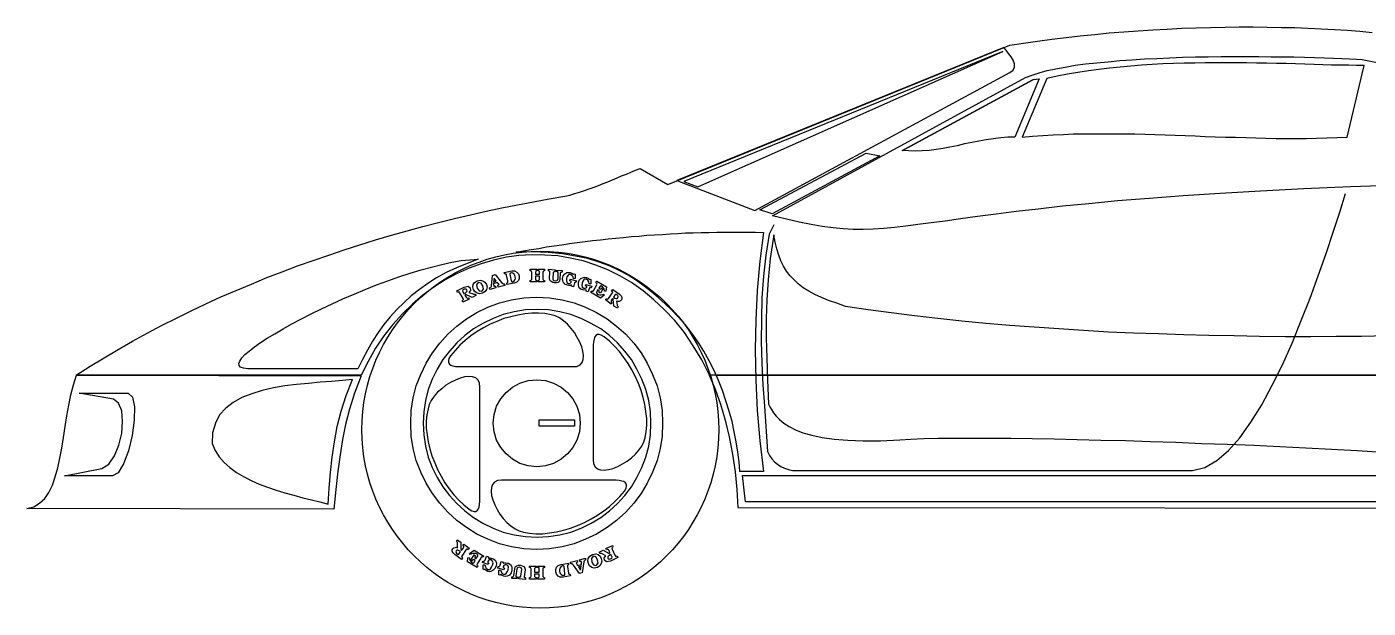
# Model space of a CAD drawing. Extents: x -101 to 96, y -14 to 39.
# Drawn here: x -100.9 to 21.2, y -14.2 to 38.8 of the extents above; entities that cross this region are included whole.
import ezdxf

# ---------------------------------------------------------------- set-up
doc = ezdxf.new("R2010")
doc.units = 0
doc.layers.get('0').update_dxf_attribs({"linetype": 'CONTINUOUS'})
doc.layers.add('1', color=1, linetype='CONTINUOUS')
doc.layers.add('7', color=7, linetype='CONTINUOUS')

msp = doc.modelspace()

# ---------------------------------------------------------------- linework, layer by layer
msp.add_circle((-54.154, 2.054), 16.253)
at = {"layer": '1', "linetype": 'CONTINUOUS'}
for points in [[(-56.384, 18.218), (-55.698, 18.346), (-54.987, 18.473), (-54.301, 18.574), (-53.589, 18.701), (-52.903, 18.803), (-52.192, 18.905), (-51.506, 19.006), (-50.794, 19.108), (-50.083, 19.184), (-49.397, 19.286), (-48.685, 19.362), (-47.974, 19.438), (-47.288, 19.514), (-46.576, 19.565), (-45.865, 19.641), (-45.153, 19.692), (-44.467, 19.768), (-43.756, 19.819), (-43.044, 19.845), (-42.333, 19.896), (-41.621, 19.921), (-40.935, 19.972), (-40.224, 19.997), (-39.512, 20.023), (-38.801, 20.023), (-38.089, 20.048), (-37.378, 20.048), (-36.666, 20.048), (-35.98, 20.048), (-35.269, 20.048), (-34.557, 20.048), (-33.846, 20.023), (-34.176, 17.405), (-34.405, 14.737), (-34.532, 12.044), (-34.583, 9.325), (-34.532, 6.581), (-34.405, 3.811), (-34.176, 1.041), (-33.846, -1.753), (-35.98, -1.753), (-36.056, -0.863), (-36.158, 0.025), (-36.31, 0.94), (-36.488, 1.854), (-36.692, 2.795), (-36.946, 3.735), (-37.251, 4.675), (-37.555, 5.615), (-37.937, 6.53), (-38.318, 7.445), (-38.775, 8.334), (-39.258, 9.198), (-39.792, 10.036), (-40.351, 10.85), (-40.96, 11.637), (-41.621, 12.374), (-42.206, 12.959), (-42.79, 13.518), (-43.4, 14.077), (-44.035, 14.61), (-44.696, 15.144), (-45.407, 15.652), (-46.169, 16.135), (-46.983, 16.567), (-47.847, 16.973), (-48.787, 17.329), (-49.829, 17.634), (-50.947, 17.863), (-52.141, 18.066), (-53.437, 18.193), (-54.86, 18.244), (-56.384, 18.218)], [(22.945, 10.595), (20.632, 10.545), (18.32, 10.545), (16.008, 10.519), (13.67, 10.519), (11.358, 10.545), (9.045, 10.595), (6.733, 10.621), (4.446, 10.697), (2.159, 10.773), (-0.127, 10.85), (-2.413, 10.951), (-4.675, 11.078), (-6.936, 11.231), (-9.173, 11.383), (-11.383, 11.561), (-13.594, 11.739), (-15.779, 11.942), (-17.939, 12.171), (-20.073, 12.425), (-22.208, 12.705), (-24.291, 12.984), (-26.375, 13.289), (-27.163, 13.568), (-27.9, 13.823), (-28.56, 14.102), (-29.17, 14.382), (-29.704, 14.686), (-30.212, 14.991), (-30.669, 15.347), (-31.051, 15.703), (-31.406, 16.084), (-31.737, 16.491), (-32.016, 16.948), (-32.245, 17.431), (-32.448, 17.939), (-32.626, 18.523), (-32.778, 19.133), (-32.905, 19.794), (-33.21, 17.634), (-33.414, 15.703), (-33.541, 13.899), (-33.592, 12.171), (-33.592, 10.418), (-33.541, 8.588), (-33.464, 6.606), (-33.363, 4.395)], [(-70.766, 7.597), (-80.803, 7.597), (-81.184, 7.648), (-81.464, 7.75), (-81.591, 7.902), (-81.616, 8.08), (-81.54, 8.309), (-81.337, 8.588), (-81.057, 8.893), (-80.676, 9.223), (-80.193, 9.604), (-79.66, 9.986), (-79.025, 10.392), (-78.339, 10.799), (-77.576, 11.256), (-76.789, 11.688), (-75.925, 12.145), (-75.035, 12.603), (-74.095, 13.06), (-73.129, 13.518), (-72.138, 13.975), (-71.122, 14.407), (-70.106, 14.839), (-69.089, 15.246), (-68.047, 15.627), (-67.031, 15.982), (-66.015, 16.313), (-65.024, 16.618), (-64.058, 16.872), (-63.118, 17.1), (-62.229, 17.304), (-61.365, 17.456), (-60.577, 17.532), (-59.815, 17.583), (-60.831, 17.202), (-61.797, 16.796), (-62.737, 16.364), (-63.601, 15.881), (-64.414, 15.373), (-65.176, 14.839), (-65.913, 14.255), (-66.574, 13.645), (-67.234, 13.009), (-67.844, 12.323), (-68.403, 11.637), (-68.937, 10.9), (-69.445, 10.113), (-69.902, 9.3), (-70.36, 8.461), (-70.766, 7.597)], [(-73.485, -4.726), (-73.384, -3.277), (-73.257, -1.854), (-73.104, -0.457), (-72.901, 0.94), (-72.647, 2.337), (-72.291, 3.735), (-71.834, 5.158), (-71.275, 6.632), (-72.189, 6.53), (-73.18, 6.454), (-74.197, 6.377), (-75.264, 6.276), (-76.357, 6.174), (-77.424, 6.047), (-78.466, 5.869), (-79.482, 5.641), (-80.448, 5.336), (-81.337, 4.98), (-82.125, 4.548), (-82.811, 4.014), (-83.37, 3.404), (-83.751, 2.642), (-84.005, 1.778), (-84.056, 0.787), (-83.776, 0.152), (-83.395, -0.406), (-82.963, -0.94), (-82.43, -1.397), (-81.845, -1.829), (-81.184, -2.21), (-80.498, -2.566), (-79.761, -2.896), (-78.999, -3.176), (-78.211, -3.455), (-77.424, -3.684), (-76.611, -3.913), (-75.798, -4.141), (-75.01, -4.345), (-74.248, -4.522), (-73.485, -4.726)], [(-33.363, 4.395), (-33.261, 4.141), (-33.109, 3.887), (-32.931, 3.582), (-32.677, 3.277), (-32.372, 2.972), (-31.965, 2.642), (-31.482, 2.337), (-30.923, 2.058), (-30.237, 1.778), (-29.424, 1.55), (-28.484, 1.346), (-27.391, 1.194), (-26.146, 1.092), (-24.749, 1.041), (-23.173, 1.041), (-21.42, 1.143), (-20.404, 1.194), (-19.235, 1.245), (-17.914, 1.27), (-16.44, 1.295), (-14.839, 1.295), (-13.136, 1.295), (-11.307, 1.27), (-9.376, 1.245), (-7.368, 1.219), (-5.259, 1.168), (-3.1, 1.118), (-0.863, 1.067), (1.397, 0.99), (3.709, 0.914), (6.072, 0.813), (8.436, 0.736), (10.824, 0.635), (13.187, 0.533), (15.576, 0.406), (17.914, 0.279), (20.226, 0.152), (22.513, 0.025)], [(-35.751, -2.109), (40.91, -2.109), (40.605, -4.522), (-35.472, -4.522), (-35.751, -2.109)]]:
    msp.add_lwpolyline(points, dxfattribs=at)
at = {"layer": '7', "linetype": 'CONTINUOUS'}
for points in [[(-96.43, 7.038), (-95.16, 7.851), (-93.889, 8.613), (-92.594, 9.376), (-91.298, 10.113), (-89.976, 10.85), (-88.655, 11.536), (-87.308, 12.222), (-85.962, 12.882), (-84.615, 13.518), (-83.243, 14.153), (-81.871, 14.737), (-80.473, 15.322), (-79.075, 15.906), (-77.678, 16.44), (-76.28, 16.973), (-74.857, 17.482), (-73.434, 17.964), (-72.011, 18.447), (-70.588, 18.905), (-69.166, 19.337), (-67.717, 19.768), (-66.294, 20.175), (-64.846, 20.556), (-63.423, 20.937), (-61.974, 21.293), (-60.526, 21.623), (-59.103, 21.954), (-57.655, 22.259), (-56.232, 22.538), (-54.783, 22.818), (-53.36, 23.072), (-51.938, 23.326), (-51.48, 23.428), (-51.023, 23.555), (-50.591, 23.682), (-50.133, 23.834), (-49.701, 23.987), (-49.269, 24.139), (-48.863, 24.291), (-48.431, 24.469), (-47.999, 24.647), (-47.592, 24.825), (-47.16, 25.003), (-46.754, 25.181), (-46.322, 25.333), (-45.915, 25.511), (-45.483, 25.689), (-45.051, 25.841), (-42.536, 24.393), (-11.409, 37.073), (-10.138, 37.276), (-8.868, 37.454), (-7.572, 37.632), (-6.276, 37.784), (-4.98, 37.937), (-3.659, 38.064), (-2.337, 38.191), (-1.016, 38.292), (0.304, 38.394), (1.626, 38.47), (2.947, 38.546), (4.268, 38.623), (5.59, 38.648), (6.886, 38.699), (8.207, 38.724), (9.503, 38.75), (10.773, 38.75), (12.044, 38.724), (13.314, 38.699), (14.559, 38.674), (15.779, 38.623), (16.973, 38.572), (18.168, 38.521), (19.337, 38.445), (20.48, 38.343), (21.598, 38.242)], [(-41.723, 24.749), (-34.633, 22.03), (-11.409, 34.583), (-11.104, 34.811), (-10.977, 35.091), (-10.977, 35.37), (-11.104, 35.701), (-11.282, 36.005), (-11.51, 36.31), (-11.739, 36.615), (-11.942, 36.869), (-41.723, 24.749)], [(-39.817, 24.19), (-12.018, 36.514), (-41.087, 24.673), (-39.817, 24.19)], [(-33.007, 21.547), (-9.96, 34.125), (-9.376, 34.354), (-8.715, 34.557), (-8.004, 34.76), (-7.216, 34.913), (-6.352, 35.091), (-5.437, 35.243), (-4.497, 35.37), (-3.481, 35.472), (-2.439, 35.574), (-1.372, 35.675), (-0.279, 35.751), (0.863, 35.828), (2.007, 35.878), (3.176, 35.929), (4.345, 35.98), (5.513, 36.005), (6.682, 36.031), (7.851, 36.056), (9.02, 36.056), (10.164, 36.056), (11.282, 36.056), (12.374, 36.031), (13.441, 36.031), (14.458, 36.005), (15.449, 35.98), (16.364, 35.955), (17.253, 35.929), (18.091, 35.904), (18.854, 35.878), (19.54, 35.828), (20.175, 35.802), (20.709, 35.777), (22.208, 35.472)], [(-10.265, 28.713), (-9.325, 28.789), (-8.385, 28.865), (-7.445, 28.916), (-6.504, 28.941), (-5.59, 28.992), (-4.65, 28.992), (-3.709, 29.018), (-2.795, 29.018), (-1.88, 29.018), (-0.94, 29.018), (-0.025, 28.992), (0.889, 28.967), (1.804, 28.941), (2.744, 28.916), (3.659, 28.891), (4.573, 28.84), (5.488, 28.814), (6.403, 28.764), (7.318, 28.738), (8.258, 28.713), (9.173, 28.687), (10.087, 28.662), (11.002, 28.637), (11.917, 28.611), (12.857, 28.586), (13.772, 28.586), (14.686, 28.586), (15.627, 28.586), (16.541, 28.611), (17.482, 28.637), (18.396, 28.662), (19.337, 28.713), (20.887, 35.218), (20.175, 35.218), (19.438, 35.243), (18.701, 35.243), (17.914, 35.269), (17.126, 35.294), (16.313, 35.319), (15.474, 35.345), (14.636, 35.37), (13.772, 35.396), (12.882, 35.421), (11.993, 35.446), (11.078, 35.446), (10.164, 35.472), (9.249, 35.472), (8.309, 35.472), (7.368, 35.472), (6.403, 35.472), (5.463, 35.446), (4.497, 35.446), (3.506, 35.396), (2.541, 35.37), (1.575, 35.319), (0.609, 35.243), (-0.381, 35.167), (-1.346, 35.091), (-2.312, 34.989), (-3.277, 34.862), (-4.243, 34.735), (-5.209, 34.583), (-6.149, 34.43), (-7.089, 34.252), (-8.029, 34.049), (-10.265, 28.713)], [(-10.926, 28.713), (-11.586, 28.687), (-12.222, 28.637), (-12.882, 28.56), (-13.543, 28.459), (-14.204, 28.332), (-14.864, 28.205), (-15.525, 28.078), (-16.186, 27.925), (-16.846, 27.798), (-17.482, 27.671), (-18.117, 27.569), (-18.752, 27.493), (-19.387, 27.442), (-19.997, 27.417), (-20.607, 27.442), (-21.191, 27.493), (-9.274, 33.947), (-8.715, 34.023), (-10.926, 28.713)], [(-21.166, 27.493), (-9.249, 33.947), (-9.147, 33.973), (-9.147, 33.973)], [(-34.176, 22.081), (-24.495, 27.239), (-23.224, 26.985), (-33.032, 21.725), (-34.176, 22.081)], [(-32.88, 20.709), (-33.312, 19.87), (-33.617, 17.964), (-33.82, 16.033), (-33.973, 14.077), (-34.023, 12.095), (-34.049, 10.113), (-33.998, 8.131), (-33.896, 6.149), (-33.744, 4.192), (-33.464, 0.076), (-33.287, -0.279), (-33.083, -0.584), (-32.829, -0.863), (-32.55, -1.092), (-32.245, -1.295), (-31.914, -1.448), (-31.559, -1.575), (-31.178, -1.651), (5.234, -1.651), (6.352, -1.372), (7.445, -0.762), (8.512, 0.152), (9.554, 1.321), (10.57, 2.744), (11.561, 4.319), (12.501, 6.098), (13.441, 7.978), (14.305, 9.935), (15.144, 11.993), (15.957, 14.051), (16.694, 16.084), (17.405, 18.117), (18.041, 20.048), (18.65, 21.878), (19.184, 23.555)], [(24.215, 24.342), (19.641, 24.164), (15.373, 23.987), (11.434, 23.783), (7.775, 23.58), (4.395, 23.351), (1.295, 23.123), (-1.575, 22.894), (-4.192, 22.64), (-6.606, 22.411), (-8.817, 22.157), (-10.824, 21.928), (-12.654, 21.7), (-14.331, 21.471), (-15.881, 21.268), (-17.278, 21.064), (-18.574, 20.887), (-19.768, 20.734), (-20.861, 20.582), (-21.903, 20.48), (-22.894, 20.378), (-23.834, 20.328), (-24.749, 20.302), (-25.664, 20.302), (-26.578, 20.353), (-27.493, 20.429), (-28.484, 20.556), (-29.501, 20.734), (-30.568, 20.963), (-31.737, 21.217), (-33.007, 21.547)], [(44.086, 7.038), (-1.092, 7.038), (-38.75, 7.038), (-39.461, 8.41), (-40.224, 9.706), (-41.037, 10.9), (-41.901, 11.993), (-42.841, 12.984), (-43.806, 13.899), (-44.797, 14.712), (-45.839, 15.449), (-46.906, 16.059), (-47.999, 16.618), (-49.117, 17.05), (-50.26, 17.431), (-51.429, 17.685), (-52.573, 17.888), (-53.742, 17.964), (-54.911, 17.99), (-56.105, 17.914), (-57.248, 17.761), (-58.417, 17.507), (-59.535, 17.177), (-60.653, 16.77), (-61.746, 16.287), (-62.813, 15.703), (-63.855, 15.042), (-64.846, 14.305), (-65.811, 13.492), (-66.726, 12.603), (-67.59, 11.637), (-68.403, 10.595), (-69.166, 9.477), (-69.852, 8.283), (-70.487, 7.013), (-96.43, 7.038)], [(-58.773, 14.991), (-58.697, 15.017), (-58.646, 15.068), (-58.62, 15.118), (-58.62, 15.169), (-58.519, 16.109), (-58.265, 16.186), (-57.68, 15.474), (-57.604, 15.398), (-57.528, 15.347), (-57.477, 15.347), (-57.426, 15.347), (-57.401, 15.195), (-58.011, 15.042), (-58.036, 15.195), (-57.985, 15.22), (-57.934, 15.246), (-57.909, 15.296), (-57.96, 15.347), (-58.061, 15.449), (-58.442, 15.347), (-58.392, 15.195), (-58.392, 15.144), (-58.341, 15.118), (-58.315, 15.118), (-58.239, 15.144), (-58.214, 14.991), (-58.747, 14.839), (-58.773, 14.991)], [(-57.426, 16.262), (-57.452, 16.389), (-56.765, 16.516), (-56.511, 16.516), (-56.308, 16.414), (-56.156, 16.262), (-56.079, 16.059), (-56.079, 15.83), (-56.156, 15.652), (-56.308, 15.5), (-56.537, 15.398), (-57.197, 15.271), (-57.223, 15.398), (-57.172, 15.423), (-57.121, 15.449), (-57.121, 15.5), (-57.121, 15.601), (-57.248, 16.135), (-57.274, 16.211), (-57.324, 16.236), (-57.375, 16.262), (-57.426, 16.262)], [(-56.816, 15.601), (-56.765, 15.525), (-56.664, 15.525), (-56.537, 15.601), (-56.435, 15.728), (-56.41, 15.855), (-56.435, 15.982), (-56.486, 16.109), (-56.537, 16.211), (-56.664, 16.313), (-56.816, 16.338), (-56.918, 16.313), (-56.943, 16.236), (-56.816, 15.601)], [(-55.088, 16.668), (-54.479, 16.668), (-54.479, 16.516), (-54.529, 16.516), (-54.555, 16.516), (-54.58, 16.465), (-54.606, 16.414), (-54.606, 16.211), (-54.224, 16.211), (-54.224, 16.414), (-54.224, 16.465), (-54.275, 16.491), (-54.301, 16.516), (-54.351, 16.516), (-54.351, 16.668), (-53.767, 16.668), (-53.767, 16.516), (-53.818, 16.516), (-53.869, 16.491), (-53.894, 16.465), (-53.92, 16.389), (-53.92, 15.779), (-53.894, 15.703), (-53.869, 15.677), (-53.818, 15.652), (-53.767, 15.652), (-53.767, 15.525), (-54.351, 15.525), (-54.351, 15.652), (-54.326, 15.652), (-54.275, 15.677), (-54.25, 15.703), (-54.224, 15.754), (-54.224, 16.033), (-54.606, 16.033), (-54.606, 15.779), (-54.606, 15.728), (-54.58, 15.677), (-54.529, 15.677), (-54.479, 15.652), (-54.479, 15.525), (-55.088, 15.525), (-55.088, 15.652), (-55.012, 15.677), (-54.961, 15.703), (-54.936, 15.728), (-54.936, 15.805), (-54.936, 16.414), (-54.961, 16.465), (-54.987, 16.516), (-55.038, 16.516), (-55.088, 16.516), (-55.088, 16.668)], [(-53.411, 16.668), (-52.801, 16.618), (-52.801, 16.465), (-52.852, 16.44), (-52.903, 16.44), (-52.954, 16.414), (-52.979, 16.364), (-53.005, 15.805), (-52.954, 15.652), (-52.776, 15.601), (-52.624, 15.652), (-52.547, 15.779), (-52.522, 16.338), (-52.522, 16.389), (-52.547, 16.414), (-52.573, 16.44), (-52.649, 16.44), (-52.649, 16.592), (-52.166, 16.567), (-52.166, 16.414), (-52.242, 16.414), (-52.293, 16.389), (-52.319, 16.364), (-52.344, 16.313), (-52.37, 15.754), (-52.42, 15.576), (-52.547, 15.474), (-52.7, 15.423), (-52.878, 15.423), (-53.03, 15.474), (-53.183, 15.55), (-53.284, 15.677), (-53.31, 15.83), (-53.284, 16.414), (-53.284, 16.465), (-53.31, 16.491), (-53.36, 16.491), (-53.411, 16.516), (-53.411, 16.668)], [(-51.124, 16.211), (-51.074, 16.262), (-50.972, 16.236), (-50.972, 15.83), (-51.124, 15.805), (-51.175, 15.982), (-51.277, 16.109), (-51.404, 16.186), (-51.556, 16.186), (-51.633, 16.135), (-51.734, 15.982), (-51.785, 15.805), (-51.785, 15.601), (-51.734, 15.449), (-51.607, 15.373), (-51.48, 15.373), (-51.379, 15.449), (-51.353, 15.5), (-51.353, 15.55), (-51.379, 15.576), (-51.48, 15.627), (-51.429, 15.779), (-50.87, 15.627), (-50.921, 15.474), (-50.972, 15.474), (-51.023, 15.474), (-51.048, 15.449), (-51.048, 15.423), (-51.124, 15.068), (-51.328, 15.144), (-51.328, 15.246), (-51.429, 15.195), (-51.556, 15.195), (-51.683, 15.22), (-51.785, 15.246), (-51.912, 15.322), (-51.988, 15.398), (-52.065, 15.5), (-52.115, 15.601), (-52.141, 15.83), (-52.065, 16.059), (-51.938, 16.262), (-51.734, 16.364), (-51.582, 16.389), (-51.429, 16.364), (-51.277, 16.313), (-51.124, 16.211)], [(-49.651, 15.728), (-49.651, 15.779), (-49.549, 15.728), (-49.549, 15.347), (-49.701, 15.347), (-49.752, 15.525), (-49.829, 15.677), (-49.956, 15.754), (-50.108, 15.754), (-50.21, 15.703), (-50.286, 15.576), (-50.362, 15.398), (-50.388, 15.195), (-50.337, 15.042), (-50.21, 14.941), (-50.083, 14.941), (-49.981, 14.991), (-49.93, 15.042), (-49.93, 15.093), (-49.981, 15.144), (-50.057, 15.169), (-50.006, 15.296), (-49.473, 15.118), (-49.524, 14.991), (-49.574, 14.991), (-49.625, 14.991), (-49.651, 14.991), (-49.676, 14.966), (-49.803, 14.61), (-49.981, 14.661), (-49.981, 14.788), (-50.21, 14.763), (-50.438, 14.839), (-50.616, 14.991), (-50.692, 15.22), (-50.692, 15.449), (-50.616, 15.677), (-50.464, 15.83), (-50.235, 15.932), (-50.108, 15.957), (-49.956, 15.932), (-49.803, 15.855), (-49.651, 15.728)], [(-61.771, 14.712), (-61.085, 15.042), (-60.729, 15.118), (-60.552, 14.966), (-60.526, 14.737), (-60.679, 14.559), (-60.272, 14.432), (-60.221, 14.407), (-60.17, 14.407), (-60.12, 14.407), (-60.069, 14.407), (-60.018, 14.28), (-60.374, 14.102), (-60.958, 14.356), (-61.034, 14.305), (-60.907, 14.127), (-60.856, 14.077), (-60.806, 14.051), (-60.755, 14.051), (-60.679, 14.077), (-60.628, 13.95), (-61.212, 13.67), (-61.263, 13.797), (-61.212, 13.848), (-61.187, 13.873), (-61.161, 13.924), (-61.187, 14), (-61.517, 14.559), (-61.543, 14.61), (-61.568, 14.61), (-61.619, 14.585), (-61.695, 14.559), (-61.771, 14.712)], [(-61.111, 14.458), (-60.983, 14.534), (-60.882, 14.61), (-60.831, 14.686), (-60.856, 14.788), (-60.958, 14.864), (-61.085, 14.864), (-61.212, 14.788), (-61.238, 14.686), (-61.111, 14.458)], [(-59.916, 15.627), (-59.637, 15.677), (-59.383, 15.627), (-59.205, 15.5), (-59.052, 15.296), (-59.002, 15.068), (-59.052, 14.839), (-59.179, 14.636), (-59.433, 14.483), (-59.713, 14.432), (-59.967, 14.509), (-60.145, 14.661), (-60.247, 14.839), (-60.297, 15.068), (-60.272, 15.296), (-60.145, 15.474), (-59.916, 15.627)], [(-59.815, 15.449), (-59.967, 15.246), (-59.916, 14.941), (-59.738, 14.712), (-59.484, 14.661), (-59.332, 14.864), (-59.383, 15.169), (-59.561, 15.398), (-59.815, 15.449)], [(-58.417, 15.5), (-58.188, 15.576), (-58.366, 15.855), (-58.417, 15.5)], [(-49.015, 15.576), (-48.126, 15.068), (-48.177, 14.686), (-48.304, 14.661), (-48.355, 14.89), (-48.482, 15.068), (-48.634, 15.169), (-48.71, 15.144), (-48.838, 14.941), (-48.761, 14.89), (-48.685, 14.864), (-48.609, 14.89), (-48.558, 14.991), (-48.431, 14.915), (-48.685, 14.483), (-48.812, 14.559), (-48.787, 14.661), (-48.812, 14.712), (-48.863, 14.763), (-48.914, 14.788), (-49.041, 14.585), (-49.041, 14.509), (-49.015, 14.458), (-48.939, 14.382), (-48.863, 14.356), (-48.736, 14.331), (-48.609, 14.331), (-48.482, 14.356), (-48.38, 14.407), (-48.329, 14.305), (-48.685, 14.051), (-49.574, 14.585), (-49.498, 14.686), (-49.447, 14.661), (-49.397, 14.661), (-49.346, 14.686), (-49.295, 14.763), (-49.015, 15.246), (-48.99, 15.322), (-49.015, 15.373), (-49.041, 15.398), (-49.092, 15.449), (-49.015, 15.576)], [(-47.567, 14.839), (-46.957, 14.407), (-46.805, 14.255), (-46.728, 14.102), (-46.728, 13.975), (-46.779, 13.873), (-46.856, 13.797), (-46.983, 13.746), (-47.11, 13.721), (-47.211, 13.772), (-47.16, 13.416), (-47.16, 13.365), (-47.11, 13.314), (-47.084, 13.264), (-47.059, 13.238), (-47.135, 13.111), (-47.465, 13.314), (-47.516, 13.95), (-47.592, 14), (-47.694, 13.823), (-47.719, 13.772), (-47.719, 13.721), (-47.694, 13.67), (-47.643, 13.619), (-47.719, 13.492), (-48.228, 13.873), (-48.151, 14), (-48.101, 13.975), (-48.05, 13.95), (-47.999, 13.95), (-47.948, 14), (-47.592, 14.534), (-47.567, 14.559), (-47.592, 14.61), (-47.618, 14.636), (-47.669, 14.686), (-47.567, 14.839)], [(-54.479, 14.127), (-53.31, 14.077), (-52.166, 13.899), (-51.074, 13.619), (-50.032, 13.213), (-49.041, 12.73), (-48.075, 12.145), (-47.211, 11.485), (-46.373, 10.748), (-45.636, 9.935), (-44.975, 9.045), (-44.416, 8.105), (-43.933, 7.089), (-43.527, 6.047), (-43.247, 4.954), (-43.069, 3.811), (-43.019, 2.642), (-43.069, 1.473), (-43.247, 0.33), (-43.527, -0.762), (-43.933, -1.804), (-44.416, -2.82), (-44.975, -3.76), (-45.636, -4.65), (-46.373, -5.463), (-47.211, -6.2), (-48.075, -6.86), (-49.041, -7.445), (-50.032, -7.927), (-51.074, -8.334), (-52.166, -8.613), (-53.31, -8.791), (-54.479, -8.842), (-55.647, -8.791), (-56.791, -8.613), (-57.883, -8.334), (-58.925, -7.927), (-59.942, -7.445), (-60.882, -6.86), (-61.771, -6.2), (-62.584, -5.463), (-63.321, -4.65), (-63.982, -3.76), (-64.566, -2.82), (-65.049, -1.804), (-65.456, -0.762), (-65.735, 0.33), (-65.913, 1.473), (-65.964, 2.642), (-65.913, 3.811), (-65.735, 4.954), (-65.456, 6.047), (-65.049, 7.089), (-64.566, 8.105), (-63.982, 9.045), (-63.321, 9.935), (-62.584, 10.748), (-61.771, 11.485), (-60.882, 12.145), (-59.942, 12.73), (-58.925, 13.213), (-57.883, 13.619), (-56.791, 13.899), (-55.647, 14.077), (-54.479, 14.127)], [(-47.491, 14.127), (-47.364, 14.051), (-47.237, 14), (-47.16, 14), (-47.084, 14.051), (-47.059, 14.178), (-47.135, 14.305), (-47.262, 14.382), (-47.338, 14.356), (-47.491, 14.127)], [(-54.453, 13.009), (-55.495, 12.959), (-56.537, 12.806), (-57.528, 12.552), (-58.468, 12.196), (-59.383, 11.739), (-60.247, 11.231), (-61.034, 10.621), (-61.771, 9.96), (-62.432, 9.223), (-63.042, 8.436), (-63.55, 7.572), (-64.007, 6.657), (-64.363, 5.717), (-64.617, 4.726), (-64.77, 3.684), (-64.82, 2.642), (-64.77, 1.6), (-64.617, 0.559), (-64.363, -0.431), (-64.007, -1.372), (-63.55, -2.286), (-63.042, -3.15), (-62.432, -3.938), (-61.771, -4.675), (-61.034, -5.336), (-60.247, -5.945), (-59.383, -6.454), (-58.468, -6.911), (-57.528, -7.267), (-56.537, -7.521), (-55.495, -7.673), (-54.453, -7.724), (-53.411, -7.673), (-52.37, -7.521), (-51.379, -7.267), (-50.438, -6.911), (-49.524, -6.454), (-48.66, -5.945), (-47.872, -5.336), (-47.135, -4.675), (-46.474, -3.938), (-45.865, -3.15), (-45.356, -2.286), (-44.899, -1.372), (-44.543, -0.431), (-44.289, 0.559), (-44.137, 1.6), (-44.086, 2.642), (-44.137, 3.684), (-44.289, 4.726), (-44.543, 5.717), (-44.899, 6.657), (-45.356, 7.572), (-45.865, 8.436), (-46.474, 9.223), (-47.135, 9.96), (-47.872, 10.621), (-48.66, 11.231), (-49.524, 11.739), (-50.438, 12.196), (-51.379, 12.552), (-52.37, 12.806), (-53.411, 12.959), (-54.453, 13.009)], [(-61.644, 7.8), (-51.201, 7.8), (-50.819, 7.826), (-50.54, 7.978), (-50.362, 8.182), (-50.26, 8.461), (-50.235, 8.817), (-50.286, 9.198), (-50.388, 9.604), (-50.565, 10.036), (-50.794, 10.468), (-51.048, 10.9), (-51.353, 11.282), (-51.683, 11.663), (-52.039, 11.968), (-52.42, 12.247), (-52.801, 12.425), (-53.183, 12.527), (-53.742, 12.628), (-54.326, 12.679), (-54.936, 12.679), (-55.571, 12.603), (-56.206, 12.501), (-56.842, 12.349), (-57.477, 12.171), (-58.112, 11.917), (-58.722, 11.663), (-59.332, 11.332), (-59.916, 11.002), (-60.475, 10.595), (-61.009, 10.189), (-61.492, 9.757), (-61.924, 9.274), (-62.33, 8.791), (-62.483, 8.537), (-62.534, 8.334), (-62.534, 8.182), (-62.432, 8.029), (-62.305, 7.927), (-62.127, 7.877), (-61.898, 7.826), (-61.644, 7.8)], [(-49.346, 9.782), (-49.346, -0.66), (-49.32, -1.041), (-49.168, -1.321), (-48.965, -1.499), (-48.685, -1.6), (-48.329, -1.626), (-47.948, -1.575), (-47.542, -1.473), (-47.11, -1.295), (-46.678, -1.067), (-46.246, -0.813), (-45.865, -0.508), (-45.483, -0.177), (-45.178, 0.177), (-44.899, 0.559), (-44.721, 0.94), (-44.619, 1.321), (-44.518, 1.88), (-44.467, 2.464), (-44.467, 3.074), (-44.543, 3.709), (-44.645, 4.345), (-44.797, 4.98), (-44.975, 5.615), (-45.229, 6.25), (-45.483, 6.886), (-45.814, 7.495), (-46.144, 8.08), (-46.551, 8.639), (-46.957, 9.173), (-47.389, 9.655), (-47.872, 10.113), (-48.355, 10.519), (-48.609, 10.672), (-48.812, 10.723), (-48.965, 10.723), (-49.117, 10.621), (-49.219, 10.468), (-49.269, 10.291), (-49.32, 10.036), (-49.346, 9.782)], [(-70.461, 6.962), (-71.071, 5.386), (-71.529, 3.938), (-71.91, 2.541), (-72.189, 1.168), (-72.393, -0.228), (-72.596, -1.727), (-72.774, -3.379), (-72.952, -5.183), (-100.928, -5.132), (-100.293, -4.954), (-99.759, -4.65), (-99.302, -4.218), (-98.921, -3.659), (-98.59, -2.998), (-98.336, -2.236), (-98.108, -1.422), (-97.93, -0.533), (-97.752, 0.381), (-97.599, 1.346), (-97.447, 2.337), (-97.294, 3.328), (-97.117, 4.294), (-96.913, 5.234), (-96.685, 6.149), (-96.405, 7.013), (-70.461, 6.962)], [(-59.662, -4.497), (-59.662, 5.945), (-59.688, 6.327), (-59.84, 6.606), (-60.043, 6.784), (-60.323, 6.886), (-60.679, 6.911), (-61.06, 6.86), (-61.466, 6.759), (-61.898, 6.581), (-62.33, 6.352), (-62.762, 6.098), (-63.143, 5.793), (-63.524, 5.463), (-63.829, 5.107), (-64.109, 4.726), (-64.287, 4.345), (-64.388, 3.963), (-64.49, 3.404), (-64.541, 2.82), (-64.541, 2.21), (-64.465, 1.575), (-64.363, 0.94), (-64.211, 0.304), (-64.033, -0.33), (-63.779, -0.965), (-63.524, -1.575), (-63.194, -2.185), (-62.864, -2.769), (-62.457, -3.328), (-62.051, -3.862), (-61.619, -4.345), (-61.136, -4.777), (-60.653, -5.183), (-60.399, -5.336), (-60.196, -5.386), (-60.043, -5.386), (-59.891, -5.285), (-59.789, -5.158), (-59.738, -4.98), (-59.688, -4.751), (-59.662, -4.497)], [(-54.479, 6.606), (-53.691, 6.53), (-52.954, 6.301), (-52.268, 5.92), (-51.683, 5.437), (-51.201, 4.853), (-50.819, 4.192), (-50.591, 3.43), (-50.515, 2.642), (-50.591, 1.854), (-50.819, 1.092), (-51.201, 0.431), (-51.683, -0.152), (-52.268, -0.635), (-52.954, -1.016), (-53.691, -1.245), (-54.479, -1.321), (-55.266, -1.245), (-56.029, -1.016), (-56.689, -0.635), (-57.274, -0.152), (-57.756, 0.431), (-58.138, 1.092), (-58.366, 1.854), (-58.442, 2.642), (-58.366, 3.43), (-58.138, 4.192), (-57.756, 4.853), (-57.274, 5.437), (-56.689, 5.92), (-56.029, 6.301), (-55.266, 6.53), (-54.479, 6.606)], [(-36.158, -5.031), (41.57, -5.081), (41.774, -3.531), (41.951, -1.981), (42.129, -0.482), (42.333, 1.016), (42.587, 2.515), (42.942, 4.014), (43.425, 5.513), (44.035, 7.013), (-38.775, 7.013), (-38.242, 5.742), (-37.733, 4.37), (-37.327, 2.922), (-36.946, 1.397), (-36.641, -0.177), (-36.412, -1.778), (-36.26, -3.404), (-36.158, -5.031)], [(-38.114, 7.038), (-34.532, 7.038)], [(-37.886, 7.038), (42.637, 7.038)], [(-96.176, 5.386), (-91.704, 5.386), (-91.298, 5.031), (-91.12, 4.141), (-91.145, 2.922), (-91.348, 1.524), (-91.679, 0.127), (-92.111, -1.067), (-92.594, -1.88), (-93.127, -2.134), (-97.498, -2.134), (-94.093, -1.473), (-93.457, -1.092), (-92.949, -0.33), (-92.543, 0.635), (-92.289, 1.727), (-92.212, 2.795), (-92.289, 3.76), (-92.568, 4.472), (-93.026, 4.827), (-96.176, 5.386)], [(-54.275, 2.947), (-51.048, 2.947), (-51.048, 2.363), (-54.275, 2.363), (-54.275, 2.947)], [(-47.237, -2.54), (-57.68, -2.54), (-58.061, -2.566), (-58.341, -2.718), (-58.519, -2.922), (-58.62, -3.201), (-58.646, -3.557), (-58.595, -3.938), (-58.493, -4.345), (-58.315, -4.777), (-58.087, -5.209), (-57.833, -5.641), (-57.528, -6.022), (-57.197, -6.403), (-56.842, -6.708), (-56.461, -6.987), (-56.079, -7.165), (-55.698, -7.267), (-55.139, -7.368), (-54.555, -7.419), (-53.945, -7.419), (-53.31, -7.343), (-52.674, -7.241), (-52.039, -7.089), (-51.404, -6.911), (-50.769, -6.657), (-50.133, -6.403), (-49.524, -6.072), (-48.939, -5.742), (-48.38, -5.336), (-47.847, -4.929), (-47.364, -4.497), (-46.906, -4.014), (-46.5, -3.531), (-46.347, -3.277), (-46.297, -3.074), (-46.297, -2.922), (-46.398, -2.769), (-46.551, -2.668), (-46.728, -2.617), (-46.983, -2.566), (-47.237, -2.54)], [(-61.339, -9.757), (-61.949, -9.325), (-62.102, -9.173), (-62.178, -9.02), (-62.178, -8.893), (-62.127, -8.791), (-62.051, -8.715), (-61.924, -8.664), (-61.797, -8.639), (-61.695, -8.69), (-61.695, -8.283), (-61.695, -8.232), (-61.746, -8.182), (-61.771, -8.131), (-61.797, -8.105), (-61.72, -7.978), (-61.39, -8.182), (-61.39, -8.868), (-61.314, -8.918), (-61.161, -8.69), (-61.136, -8.639), (-61.136, -8.588), (-61.161, -8.537), (-61.212, -8.486), (-61.136, -8.359), (-60.628, -8.741), (-60.704, -8.868), (-60.755, -8.842), (-60.806, -8.817), (-60.856, -8.817), (-60.907, -8.868), (-61.314, -9.452), (-61.339, -9.477), (-61.314, -9.528), (-61.288, -9.554), (-61.238, -9.604), (-61.339, -9.757)], [(-47.084, -9.579), (-47.77, -9.909), (-48.126, -9.986), (-48.304, -9.833), (-48.329, -9.604), (-48.177, -9.427), (-48.533, -9.249), (-48.583, -9.223), (-48.634, -9.223), (-48.685, -9.223), (-48.736, -9.223), (-48.787, -9.096), (-48.431, -8.918), (-47.897, -9.223), (-47.821, -9.173), (-47.897, -8.944), (-47.948, -8.893), (-47.999, -8.868), (-48.05, -8.868), (-48.126, -8.893), (-48.177, -8.766), (-47.592, -8.486), (-47.542, -8.613), (-47.592, -8.664), (-47.618, -8.69), (-47.643, -8.741), (-47.618, -8.817), (-47.338, -9.427), (-47.313, -9.477), (-47.288, -9.477), (-47.237, -9.452), (-47.16, -9.427), (-47.084, -9.579)], [(-61.415, -9.045), (-61.543, -8.969), (-61.67, -8.918), (-61.746, -8.918), (-61.822, -8.969), (-61.847, -9.096), (-61.771, -9.223), (-61.644, -9.3), (-61.568, -9.274), (-61.415, -9.045)], [(-59.916, -10.494), (-60.806, -9.986), (-60.755, -9.604), (-60.628, -9.579), (-60.577, -9.808), (-60.45, -9.986), (-60.297, -10.087), (-60.221, -10.062), (-60.094, -9.859), (-60.17, -9.808), (-60.247, -9.782), (-60.323, -9.808), (-60.374, -9.909), (-60.501, -9.833), (-60.196, -9.35), (-60.069, -9.427), (-60.12, -9.554), (-60.12, -9.63), (-60.069, -9.681), (-60.018, -9.706), (-59.84, -9.452), (-59.84, -9.376), (-59.865, -9.325), (-59.942, -9.274), (-60.043, -9.223), (-60.145, -9.223), (-60.297, -9.223), (-60.424, -9.249), (-60.552, -9.325), (-60.602, -9.223), (-60.196, -8.918), (-59.306, -9.452), (-59.383, -9.554), (-59.433, -9.528), (-59.484, -9.528), (-59.535, -9.554), (-59.586, -9.63), (-59.916, -10.163), (-59.942, -10.24), (-59.916, -10.291), (-59.891, -10.316), (-59.84, -10.367), (-59.916, -10.494)], [(-59.256, -10.646), (-59.256, -10.697), (-59.357, -10.646), (-59.357, -10.265), (-59.205, -10.265), (-59.154, -10.443), (-59.078, -10.57), (-58.951, -10.672), (-58.798, -10.672), (-58.697, -10.621), (-58.595, -10.468), (-58.519, -10.291), (-58.468, -10.062), (-58.519, -9.909), (-58.62, -9.808), (-58.773, -9.808), (-58.874, -9.859), (-58.951, -9.935), (-58.951, -10.011), (-58.925, -10.062), (-58.849, -10.087), (-58.9, -10.214), (-59.433, -10.036), (-59.383, -9.909), (-59.332, -9.909), (-59.281, -9.909), (-59.23, -9.884), (-59.179, -9.833), (-59.052, -9.477), (-58.874, -9.528), (-58.874, -9.655), (-58.646, -9.63), (-58.417, -9.706), (-58.239, -9.859), (-58.163, -10.087), (-58.188, -10.341), (-58.265, -10.57), (-58.442, -10.748), (-58.671, -10.85), (-58.798, -10.875), (-58.951, -10.85), (-59.103, -10.773), (-59.256, -10.646)], [(-50.032, -9.808), (-50.108, -9.833), (-50.133, -9.884), (-50.184, -9.909), (-50.184, -9.986), (-50.337, -10.977), (-50.591, -11.053), (-51.124, -10.291), (-51.201, -10.214), (-51.277, -10.163), (-51.328, -10.163), (-51.379, -10.163), (-51.404, -10.011), (-50.794, -9.859), (-50.769, -10.011), (-50.819, -10.036), (-50.87, -10.062), (-50.896, -10.113), (-50.845, -10.163), (-50.794, -10.316), (-50.413, -10.214), (-50.413, -10.011), (-50.413, -9.96), (-50.438, -9.935), (-50.489, -9.935), (-50.565, -9.96), (-50.591, -9.808), (-50.057, -9.655), (-50.032, -9.808)], [(-48.965, -10.494), (-49.244, -10.545), (-49.473, -10.494), (-49.676, -10.341), (-49.778, -10.138), (-49.829, -9.909), (-49.803, -9.681), (-49.651, -9.452), (-49.397, -9.3), (-49.117, -9.249), (-48.888, -9.325), (-48.71, -9.477), (-48.609, -9.681), (-48.558, -9.909), (-48.609, -10.138), (-48.736, -10.341), (-48.965, -10.494)], [(-49.066, -10.316), (-48.888, -10.113), (-48.939, -9.782), (-49.092, -9.528), (-49.346, -9.477), (-49.498, -9.681), (-49.473, -10.011), (-49.32, -10.265), (-49.066, -10.316)], [(-47.745, -9.325), (-47.872, -9.401), (-47.974, -9.477), (-48.024, -9.554), (-47.999, -9.655), (-47.897, -9.732), (-47.77, -9.706), (-47.643, -9.655), (-47.618, -9.554), (-47.745, -9.325)], [(-57.782, -11.129), (-57.833, -11.18), (-57.934, -11.154), (-57.934, -10.748), (-57.782, -10.723), (-57.731, -10.9), (-57.629, -11.027), (-57.502, -11.104), (-57.35, -11.104), (-57.274, -11.027), (-57.172, -10.9), (-57.096, -10.697), (-57.07, -10.468), (-57.121, -10.316), (-57.248, -10.24), (-57.375, -10.24), (-57.477, -10.316), (-57.553, -10.392), (-57.553, -10.443), (-57.528, -10.494), (-57.426, -10.545), (-57.477, -10.697), (-58.036, -10.545), (-57.985, -10.392), (-57.909, -10.392), (-57.883, -10.367), (-57.833, -10.341), (-57.807, -10.291), (-57.731, -9.935), (-57.528, -10.011), (-57.528, -10.113), (-57.426, -10.062), (-57.299, -10.062), (-57.172, -10.087), (-57.045, -10.113), (-56.943, -10.189), (-56.867, -10.265), (-56.791, -10.367), (-56.74, -10.468), (-56.74, -10.723), (-56.816, -10.977), (-56.969, -11.18), (-57.172, -11.282), (-57.324, -11.307), (-57.477, -11.282), (-57.629, -11.231), (-57.782, -11.129)], [(-55.495, -11.586), (-56.105, -11.536), (-56.105, -11.383), (-56.054, -11.358), (-56.003, -11.358), (-55.952, -11.332), (-55.927, -11.282), (-55.851, -10.672), (-55.901, -10.519), (-56.079, -10.468), (-56.232, -10.519), (-56.308, -10.646), (-56.384, -11.256), (-56.384, -11.307), (-56.359, -11.332), (-56.333, -11.358), (-56.257, -11.358), (-56.257, -11.51), (-56.74, -11.485), (-56.74, -11.332), (-56.664, -11.332), (-56.613, -11.307), (-56.588, -11.282), (-56.562, -11.231), (-56.486, -10.621), (-56.435, -10.443), (-56.308, -10.341), (-56.156, -10.291), (-55.978, -10.291), (-55.825, -10.341), (-55.673, -10.418), (-55.571, -10.545), (-55.546, -10.697), (-55.622, -11.332), (-55.622, -11.383), (-55.597, -11.409), (-55.546, -11.409), (-55.495, -11.434), (-55.495, -11.586)], [(-53.767, -11.561), (-54.377, -11.561), (-54.377, -11.409), (-54.326, -11.409), (-54.301, -11.383), (-54.25, -11.358), (-54.25, -11.307), (-54.25, -11.104), (-54.682, -11.104), (-54.682, -11.307), (-54.656, -11.358), (-54.631, -11.383), (-54.58, -11.409), (-54.504, -11.409), (-54.504, -11.561), (-55.139, -11.561), (-55.139, -11.409), (-55.088, -11.409), (-55.038, -11.383), (-55.012, -11.358), (-54.987, -11.282), (-54.987, -10.621), (-55.012, -10.545), (-55.038, -10.519), (-55.088, -10.494), (-55.139, -10.494), (-55.139, -10.367), (-54.504, -10.367), (-54.504, -10.494), (-54.555, -10.494), (-54.631, -10.519), (-54.656, -10.545), (-54.682, -10.595), (-54.682, -10.926), (-54.25, -10.926), (-54.25, -10.621), (-54.25, -10.57), (-54.275, -10.519), (-54.326, -10.519), (-54.377, -10.494), (-54.377, -10.367), (-53.767, -10.367), (-53.767, -10.494), (-53.843, -10.519), (-53.869, -10.519), (-53.92, -10.57), (-53.92, -10.646), (-53.92, -11.307), (-53.894, -11.358), (-53.869, -11.383), (-53.818, -11.409), (-53.767, -11.409), (-53.767, -11.561)], [(-51.429, -11.129), (-51.404, -11.256), (-52.09, -11.383), (-52.344, -11.383), (-52.547, -11.282), (-52.674, -11.104), (-52.751, -10.9), (-52.751, -10.672), (-52.674, -10.468), (-52.522, -10.316), (-52.268, -10.214), (-51.607, -10.087), (-51.582, -10.214), (-51.633, -10.24), (-51.658, -10.265), (-51.683, -10.316), (-51.683, -10.418), (-51.607, -11.002), (-51.582, -11.078), (-51.531, -11.104), (-51.48, -11.104), (-51.429, -11.129)], [(-51.988, -10.418), (-52.039, -10.341), (-52.141, -10.341), (-52.268, -10.418), (-52.37, -10.545), (-52.42, -10.697), (-52.42, -10.85), (-52.37, -10.977), (-52.319, -11.078), (-52.192, -11.18), (-52.039, -11.205), (-51.938, -11.18), (-51.912, -11.104), (-51.988, -10.418)], [(-50.438, -10.367), (-50.667, -10.443), (-50.489, -10.723), (-50.438, -10.367)]]:
    msp.add_lwpolyline(points, dxfattribs=at)

doc.saveas('drawing.dxf')
